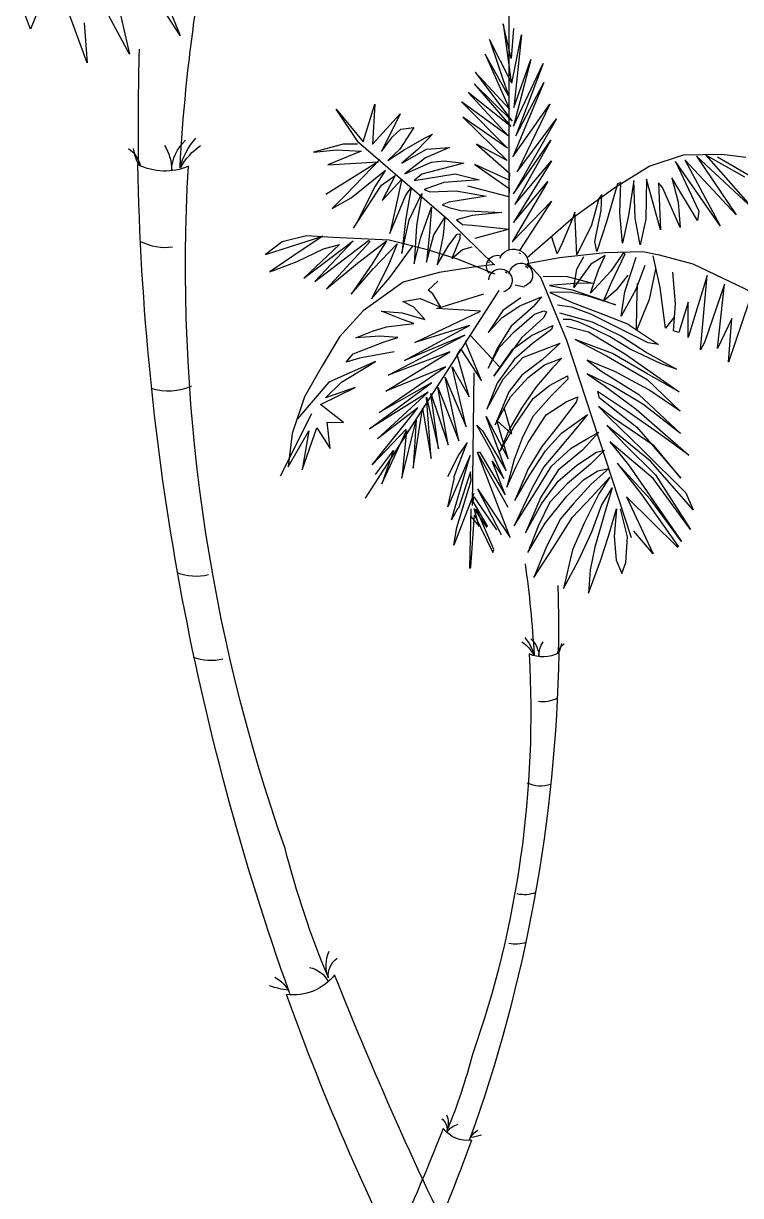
# Model space of a CAD drawing. Header units: inches. Extents: x 17 to 458, y 103 to 566.
# Drawn here: x 383.12 to 389.55, y 232.41 to 242.91 of the extents above; entities that cross this region are included whole.
import ezdxf

# ---------------------------------------------------------------- set-up
doc = ezdxf.new("R2010")
doc.units = ezdxf.units.IN
doc.header["$MEASUREMENT"] = 0
for name, color, linetype in [('PLANT', 100, 'Continuous'), ('TILE', 12, 'Continuous'), ('TREE', 94, 'Continuous')]:
    doc.layers.add(name, color=color, linetype=linetype)

# ---------------------------------------------------------------- blocks, each defined once
blk = doc.blocks.new('A$C6227582D')
at = {"layer": 'TREE'}
for p, q in [((3.1367, 5.8696), (3.0442, 5.6415)), ((3.0442, 5.6415), (3.1827, 5.8559)), ((3.3234, 5.8406), (3.2598, 5.5619)), ((1.644, 5.7795), (1.6446, 4.7287)), ((3.2598, 5.5619), (3.3683, 5.7631)), ((3.4404, 5.526), (3.5269, 5.761)), ((3.6418, 5.7675), (3.6812, 5.6689)), ((3.6812, 5.6689), (3.7116, 5.7491)), ((3.453, 5.6954), (3.4404, 5.526)), ((1.6312, 5.4392), (1.5904, 5.6453)), ((1.5904, 5.6453), (1.6226, 5.3356)), ((1.6244, 5.6721), (1.6344, 5.5437)), ((1.6344, 5.5437), (1.6689, 5.6912)), ((1.6689, 5.6912), (1.6349, 5.4429)), ((1.6349, 5.4429), (1.7271, 5.6245)), ((1.7271, 5.6245), (1.6454, 5.3844)), ((1.7448, 5.5624), (1.6419, 5.3274)), ((1.6454, 5.3844), (1.7448, 5.5624)), ((1.6248, 5.2553), (1.499, 5.5223)), ((1.499, 5.5223), (1.6142, 5.2143)), ((1.6226, 5.3356), (1.5504, 5.5392)), ((1.5504, 5.5392), (1.6248, 5.2553)), ((1.7878, 5.4864), (1.6297, 5.2769)), ((1.6419, 5.3274), (1.7878, 5.4864)), ((1.6142, 5.2143), (1.495, 5.4413)), ((1.495, 5.4413), (1.6282, 5.1246)), ((1.6297, 5.2769), (1.7917, 5.4356)), ((1.7917, 5.4356), (1.6361, 5.2543)), ((1.6361, 5.2543), (1.8171, 5.3986)), ((1.8171, 5.3986), (1.6474, 5.2149)), ((1.6282, 5.1246), (1.47, 5.3494)), ((1.47, 5.3494), (1.6089, 5.0617)), ((1.6474, 5.2149), (1.8455, 5.3599)), ((1.8455, 5.3599), (1.6509, 5.1624)), ((2.265, 5.1891), (2.2152, 5.3498)), ((2.2152, 5.3498), (2.2251, 5.1791)), ((1.6509, 5.1624), (1.8404, 5.2933)), ((1.8404, 5.2933), (1.6521, 5.1091)), ((2.2251, 5.1791), (2.1076, 5.3086)), ((2.1076, 5.3086), (2.1862, 5.1481)), ((2.3793, 5.3286), (2.265, 5.1891)), ((2.2848, 5.1861), (2.3793, 5.3286)), ((1.6089, 5.0617), (1.4419, 5.2873)), ((1.4419, 5.2873), (1.6244, 4.9676)), ((2.1045, 5.2425), (2.0488, 5.2493)), ((2.0488, 5.2493), (2.1094, 5.1571)), ((1.6244, 4.9676), (1.4663, 5.1963)), ((1.4663, 5.1963), (1.6193, 4.9224)), ((2.0033, 5.2046), (1.969, 5.2214)), ((1.969, 5.2214), (2.0325, 5.1565)), ((2.0902, 5.1554), (2.0033, 5.2046)), ((2.1397, 5.21), (2.1045, 5.2425)), ((2.1862, 5.1481), (2.1397, 5.21)), ((1.7821, 5.1784), (1.6422, 5.0559)), ((1.6521, 5.1091), (1.7821, 5.1784)), ((1.9946, 5.1582), (1.8976, 5.1652)), ((1.8976, 5.1652), (1.9994, 5.1201)), ((1.9005, 4.8541), (2.2848, 5.1861)), ((2.1002, 5.0981), (1.9946, 5.1582)), ((2.0325, 5.1565), (2.1002, 5.0981)), ((2.16, 5.1091), (2.0902, 5.1554)), ((2.1094, 5.1571), (2.16, 5.1091)), ((2.3791, 5.1544), (2.2731, 5.1486)), ((2.2731, 5.1486), (2.4151, 5.0913)), ((2.2897, 5.1793), (2.3496, 5.1789)), ((2.3496, 5.1789), (2.4769, 5.1452)), ((2.4769, 5.1452), (2.3791, 5.1544)), ((0.7559, 5.1245), (0.5831, 5.0243)), ((0.8056, 5.132), (0.6058, 4.9053)), ((0.6058, 4.9053), (0.8452, 5.1284)), ((0.7378, 5.1367), (0.6355, 5.1233)), ((0.6391, 5.0389), (0.8056, 5.132)), ((0.8452, 5.1284), (0.6766, 4.8778)), ((0.6766, 4.8778), (0.8947, 5.1119)), ((0.9005, 5.1339), (0.7378, 5.1367)), ((0.8947, 5.1119), (0.745, 4.8317)), ((0.745, 4.8317), (0.9355, 5.1052)), ((0.9355, 5.1052), (0.8354, 4.8932)), ((1.0468, 5.0855), (0.9005, 5.1339)), ((1.6193, 4.9224), (1.4625, 5.1075)), ((1.4625, 5.1075), (1.6251, 4.8448)), ((1.92, 5.1083), (1.8365, 5.0979)), ((1.8365, 5.0979), (2.0148, 5.0508)), ((1.9743, 5.1024), (1.92, 5.1083)), ((2.0877, 5.0525), (1.9743, 5.1024)), ((1.9994, 5.1201), (2.0877, 5.0525)), ((2.1934, 5.1133), (2.3392, 4.9627)), ((2.4151, 5.0913), (2.2017, 5.1037)), ((2.2017, 5.1037), (2.4243, 4.9651)), ((1.193, 4.9948), (1.0468, 5.0855)), ((1.6422, 5.0559), (1.6427, 5.0262)), ((1.6427, 5.0262), (1.7897, 5.0926)), ((1.7897, 5.0926), (1.6437, 4.9907)), ((1.8738, 5.0523), (1.7702, 5.0275)), ((2.0481, 5.0237), (1.8738, 5.0523)), ((2.0148, 5.0508), (2.0481, 5.0237)), ((2.1285, 5.0458), (2.1845, 4.9395)), ((2.1868, 5.004), (2.1285, 5.0458)), ((2.1705, 5.0679), (2.2133, 4.9994)), ((2.3163, 4.9497), (2.1705, 5.0679)), ((0.8406, 4.8541), (0.9498, 5.0356)), ((0.9144, 4.8238), (0.9908, 4.9938)), ((0.9498, 5.0356), (0.923, 4.9313)), ((0.9908, 4.9938), (1.007, 5.0144)), ((0.999, 4.8136), (1.0578, 5.0296)), ((1.007, 5.0144), (0.999, 4.8136)), ((1.0578, 5.0296), (1.061, 4.8601)), ((1.107, 4.8638), (1.1122, 5.0238)), ((1.1122, 5.0238), (1.1353, 4.8751)), ((1.1672, 5.0157), (1.1814, 5.0107)), ((1.1725, 4.8867), (1.1672, 5.0157)), ((1.1814, 5.0107), (1.2278, 4.8527)), ((1.3691, 4.8684), (1.193, 4.9948)), ((1.6251, 4.8448), (1.4791, 5.0202)), ((1.4791, 5.0202), (1.6302, 4.7631)), ((1.6452, 4.955), (1.8196, 5)), ((1.7702, 5.0275), (1.9215, 5.0157)), ((1.9215, 5.0157), (2.005, 4.9862)), ((2.0841, 4.9592), (2.0607, 4.9947)), ((2.0607, 4.9947), (2.085, 4.8539)), ((2.1845, 4.9395), (2.1007, 5.0297)), ((2.1007, 5.0297), (2.1516, 4.7987)), ((2.3054, 4.8215), (2.1868, 5.004)), ((2.2133, 4.9994), (2.2953, 4.839)), ((1.2484, 4.9644), (1.2617, 4.9477)), ((1.2514, 4.8958), (1.2484, 4.9644)), ((1.2617, 4.9477), (1.2932, 4.8333)), ((1.6437, 4.9907), (1.6452, 4.955)), ((1.8689, 4.9799), (1.7413, 4.9576)), ((1.7413, 4.9576), (1.8996, 4.932)), ((1.9814, 4.9755), (1.8689, 4.9799)), ((2.005, 4.9862), (1.9814, 4.9755)), ((2.0691, 4.8569), (2.015, 4.9688)), ((2.015, 4.9688), (2.0382, 4.8312)), ((2.1516, 4.7987), (2.0841, 4.9592)), ((2.3964, 4.9056), (2.3163, 4.9497)), ((2.3392, 4.9627), (2.3964, 4.9056)), ((0.923, 4.9313), (0.9144, 4.8238)), ((1.2785, 4.7645), (1.2514, 4.8958)), ((1.6302, 4.7631), (1.4628, 4.9359)), ((1.4628, 4.9359), (1.5992, 4.7266)), ((1.8483, 4.8966), (1.675, 4.8872)), ((1.8999, 4.9097), (1.8483, 4.8966)), ((1.8996, 4.932), (1.9283, 4.921)), ((1.9283, 4.921), (1.8999, 4.9097)), ((2.0187, 4.7834), (1.9732, 4.9104)), ((1.9732, 4.9104), (1.9843, 4.7863)), ((0.8354, 4.8932), (0.8406, 4.8541)), ((1.061, 4.8601), (1.0857, 4.7508)), ((1.0857, 4.7508), (1.107, 4.8638)), ((1.1353, 4.8751), (1.1606, 4.7571)), ((1.1606, 4.7571), (1.1725, 4.8867)), ((1.2278, 4.8527), (1.27, 4.7217)), ((1.3545, 4.7079), (1.3634, 4.8888)), ((1.3634, 4.8888), (1.3752, 4.8581)), ((1.5666, 4.6961), (1.3691, 4.8684)), ((1.3752, 4.8581), (1.4167, 4.7606)), ((1.675, 4.8872), (1.8001, 4.8748)), ((1.7051, 4.6635), (1.9005, 4.8541)), ((1.8001, 4.8748), (1.867, 4.8573)), ((1.867, 4.8573), (1.8421, 4.8361)), ((1.9633, 4.7925), (1.9176, 4.8661)), ((1.9176, 4.8661), (1.9249, 4.7915)), ((2.1003, 4.7136), (2.0691, 4.8569)), ((2.085, 4.8539), (2.1003, 4.7136)), ((1.2932, 4.8333), (1.3545, 4.7079)), ((1.8005, 4.834), (1.6435, 4.8175)), ((1.6435, 4.8175), (1.7897, 4.7766)), ((1.8421, 4.8361), (1.8005, 4.834)), ((1.8535, 4.7964), (1.8534, 4.7754)), ((1.8652, 4.7955), (1.8535, 4.7964)), ((1.9002, 4.7481), (1.8652, 4.7955)), ((2.0382, 4.8312), (2.0476, 4.6692)), ((1.27, 4.7217), (1.2785, 4.7645)), ((1.4167, 4.7606), (1.439, 4.7112)), ((1.439, 4.7112), (1.4616, 4.7827)), ((1.8534, 4.7754), (1.8877, 4.6914)), ((1.9493, 4.6646), (1.9002, 4.7481)), ((1.9249, 4.7915), (1.9493, 4.6646)), ((1.9955, 4.6758), (1.9633, 4.7925)), ((1.9843, 4.7863), (1.9955, 4.6758)), ((1.9905, 4.7288), (2.1542, 4.77)), ((2.0476, 4.6692), (2.0187, 4.7834)), ((2.1512, 4.6108), (2.0515, 4.7466)), ((2.1199, 4.7542), (2.1594, 4.6585)), ((2.2217, 4.648), (2.1199, 4.7542)), ((2.1542, 4.77), (2.3926, 4.7813)), ((2.166, 4.7678), (2.227, 4.6686)), ((2.2889, 4.6725), (2.166, 4.7678)), ((2.2418, 4.7684), (2.2344, 4.7643)), ((2.2344, 4.7643), (2.421, 4.562)), ((2.4705, 4.5942), (2.2418, 4.7684)), ((2.5178, 4.6083), (2.3079, 4.7676)), ((2.3079, 4.7676), (2.4705, 4.5942)), ((2.4334, 4.733), (2.3656, 4.7519)), ((2.3656, 4.7519), (2.5178, 4.6083)), ((2.3926, 4.7813), (2.506, 4.7886)), ((2.4369, 4.7868), (2.5291, 4.7256)), ((2.6806, 4.7089), (2.4369, 4.7868)), ((2.506, 4.7886), (2.6093, 4.7636)), ((2.6093, 4.7636), (2.6806, 4.7089)), ((1.0039, 4.7072), (0.8617, 4.6685)), ((1.0004, 4.5678), (1.0299, 4.7039)), ((1.0735, 4.7216), (1.0039, 4.7072)), ((1.2344, 4.7168), (1.0735, 4.7216)), ((1.1507, 4.5506), (1.103, 4.6971)), ((1.1491, 4.7118), (1.158, 4.7149)), ((1.2069, 4.5891), (1.1491, 4.7118)), ((1.158, 4.7149), (1.2109, 4.6378)), ((1.4282, 4.6964), (1.2344, 4.7168)), ((1.2626, 4.6434), (1.2348, 4.7045)), ((1.2348, 4.7045), (1.2951, 4.6673)), ((1.3549, 4.6459), (1.3258, 4.7004)), ((1.5679, 4.67), (1.4282, 4.6964)), ((1.567, 4.6955), (1.5666, 4.6961)), ((1.5933, 4.7111), (1.601, 4.7143)), ((1.8418, 4.7301), (1.8004, 4.7419)), ((1.8877, 4.6914), (1.8418, 4.7301)), ((1.8635, 4.6894), (1.9905, 4.7288)), ((2.5454, 4.679), (2.4334, 4.733)), ((2.5291, 4.7256), (2.6617, 4.6351)), ((0.8617, 4.6685), (0.4416, 4.4683)), ((1.0204, 4.6458), (1.0467, 4.5168)), ((1.0653, 4.6626), (1.1036, 4.5605)), ((1.2951, 4.6673), (1.3671, 4.568)), ((1.3671, 4.568), (1.3549, 4.6459)), ((1.5422, 4.6477), (1.5088, 4.6112)), ((1.5586, 4.6649), (1.5422, 4.6477)), ((1.5677, 4.6697), (1.5586, 4.6649)), ((1.562, 4.6508), (1.5734, 4.6578)), ((1.7033, 4.6253), (1.8635, 4.6894)), ((1.7043, 4.6667), (1.7948, 4.6554)), ((1.7277, 4.6777), (1.7308, 4.6718)), ((1.7948, 4.6554), (1.9409, 4.6318)), ((2.1594, 4.6585), (2.2293, 4.5198)), ((2.3153, 4.5399), (2.2217, 4.648)), ((2.227, 4.6686), (2.3153, 4.5399)), ((2.421, 4.562), (2.2889, 4.6725)), ((2.6617, 4.6351), (2.5454, 4.679)), ((0.8277, 4.3033), (0.7993, 4.6193)), ((0.7993, 4.6193), (0.8815, 4.3559)), ((0.9349, 4.499), (0.9462, 4.6334)), ((1.1385, 4.621), (1.1881, 4.5577)), ((1.2109, 4.6378), (1.2975, 4.5437)), ((1.2975, 4.5437), (1.2626, 4.6434)), ((1.3967, 4.6157), (1.2886, 4.5864)), ((1.4984, 4.6164), (1.3967, 4.6157)), ((1.3974, 4.3433), (1.5088, 4.6112)), ((1.6524, 4.6289), (1.6589, 4.6343)), ((1.9409, 4.6318), (2.0945, 4.591)), ((1.9883, 4.5574), (1.9476, 4.5954)), ((2.2293, 4.5198), (2.1512, 4.6108)), ((0.7564, 4.3082), (0.7261, 4.5827)), ((0.7261, 4.5827), (0.8107, 4.3337)), ((0.9772, 4.3954), (1.0004, 4.5678)), ((1.0999, 4.4856), (1.0963, 4.5853)), ((1.1036, 4.5605), (1.1658, 4.4465)), ((1.1658, 4.4465), (1.1507, 4.5506)), ((1.1881, 4.5577), (1.2419, 4.5104)), ((1.2419, 4.5104), (1.2069, 4.5891)), ((1.3754, 4.5585), (1.27, 4.5227)), ((1.2886, 4.5864), (1.3652, 4.5848)), ((1.3114, 4.5322), (1.3864, 4.5485)), ((1.3652, 4.5848), (1.471, 4.577)), ((1.4705, 4.547), (1.3744, 4.5045)), ((1.471, 4.577), (1.3754, 4.5585)), ((1.3864, 4.5485), (1.4705, 4.547)), ((1.5779, 4.5698), (1.6179, 4.5785)), ((2.2543, 3.6709), (1.6864, 4.5551)), ((1.9689, 4.5417), (1.9883, 4.5574)), ((2.0945, 4.591), (2.2642, 4.4687)), ((0.6227, 4.5053), (0.7097, 4.2496)), ((0.8815, 4.3559), (0.8812, 4.5062)), ((0.8812, 4.5062), (0.9213, 4.3773)), ((0.9439, 4.3838), (0.9349, 4.499)), ((1.0467, 4.5168), (1.1015, 4.3856)), ((1.1902, 4.4948), (1.3114, 4.5322)), ((1.27, 4.5227), (1.1902, 4.4948)), ((1.3744, 4.5045), (1.2438, 4.4552)), ((1.5973, 4.4903), (1.5051, 4.5292)), ((1.5051, 4.5292), (1.5404, 4.4854)), ((1.5931, 4.5237), (1.6701, 4.471)), ((1.9514, 4.4789), (1.7505, 4.5408)), ((1.934, 4.4848), (1.9689, 4.5417)), ((2.0217, 4.5218), (1.934, 4.4848)), ((2.0958, 4.509), (2.0217, 4.5218)), ((2.0494, 4.4853), (2.0958, 4.509)), ((1.1015, 4.3856), (1.0999, 4.4856)), ((1.2438, 4.4552), (1.1399, 4.4139)), ((1.1507, 4.3829), (1.295, 4.4543)), ((1.4287, 4.4602), (1.2903, 4.4218)), ((1.295, 4.4543), (1.3756, 4.4839)), ((1.3756, 4.4839), (1.4371, 4.493)), ((1.4951, 4.4695), (1.4843, 4.4647)), ((1.4843, 4.4647), (1.4951, 4.4411)), ((1.535, 4.4551), (1.4951, 4.4695)), ((1.6224, 4.3797), (1.535, 4.4551)), ((1.5404, 4.4854), (1.634, 4.4037)), ((1.6732, 4.4408), (1.5973, 4.4903)), ((1.6701, 4.471), (1.7332, 4.3761)), ((1.7656, 4.4679), (1.9514, 4.4789)), ((2.0443, 4.3346), (1.7656, 4.4679)), ((2.0024, 4.4316), (2.0494, 4.4853)), ((2.0993, 4.4605), (2.0024, 4.4316)), ((2.1864, 4.4675), (2.0993, 4.4605)), ((2.1021, 4.4341), (2.1864, 4.4675)), ((2.2642, 4.4687), (2.3653, 4.3584)), ((0.7097, 4.2496), (0.6953, 4.4362)), ((0.6953, 4.4362), (0.7564, 4.3082)), ((0.9408, 4.4424), (0.9772, 4.3954)), ((1.1399, 4.4139), (1.0067, 4.3251)), ((1.2903, 4.4218), (1.1646, 4.3614)), ((1.2161, 4.3595), (1.2981, 4.3996)), ((1.2981, 4.3996), (1.3467, 4.4201)), ((1.3997, 4.4038), (1.3051, 4.3796)), ((1.3467, 4.4201), (1.3825, 4.4316)), ((1.3825, 4.4316), (1.4135, 4.4325)), ((1.4574, 4.4066), (1.4632, 4.3898)), ((1.5477, 4.3646), (1.4574, 4.4066)), ((1.4951, 4.4411), (1.59, 4.3545)), ((1.634, 4.4037), (1.6948, 4.308)), ((1.7332, 4.3761), (1.6732, 4.4408)), ((2.0891, 4.2578), (1.8124, 4.4058)), ((1.8124, 4.4058), (2.0443, 4.3346)), ((2.0492, 4.4145), (2.1021, 4.4341)), ((2.1661, 4.4006), (2.0492, 4.4145)), ((2.2247, 4.3824), (2.1661, 4.4006)), ((0.9213, 4.3773), (0.9439, 4.3838)), ((1.0512, 4.3331), (1.1507, 4.3829)), ((1.1646, 4.3614), (1.0553, 4.2898)), ((1.1272, 4.305), (1.2161, 4.3595)), ((1.3051, 4.3796), (1.1478, 4.2845)), ((1.2028, 4.2877), (1.3614, 4.3467)), ((1.3614, 4.3467), (1.2287, 4.2779)), ((1.4632, 4.3898), (1.5439, 4.3299)), ((1.6271, 4.3053), (1.5477, 4.3646)), ((1.59, 4.3545), (1.7084, 4.1908)), ((1.685, 4.3145), (1.6224, 4.3797)), ((1.8081, 4.3644), (1.6856, 4.2323)), ((1.8287, 4.3351), (1.8081, 4.3644)), ((2.1587, 4.1944), (1.8325, 4.3649)), ((1.8325, 4.3649), (2.0891, 4.2578)), ((2.1174, 4.3548), (2.1939, 4.3606)), ((2.1759, 4.3369), (2.1174, 4.3548)), ((2.1939, 4.3606), (2.2958, 4.3539)), ((2.2958, 4.3539), (2.2247, 4.3824)), ((2.3653, 4.3584), (2.4397, 4.234)), ((0.8107, 4.3337), (0.8277, 4.3033)), ((0.9953, 4.2439), (1.1272, 4.305)), ((1.0067, 4.3251), (1.0512, 4.3331)), ((1.1216, 3.5015), (1.3974, 4.3433)), ((1.4927, 4.3056), (1.4265, 4.3311)), ((1.4265, 4.3311), (1.5033, 4.2609)), ((1.5855, 4.2708), (1.4927, 4.3056)), ((1.5439, 4.3299), (1.6213, 4.261)), ((1.7084, 4.1908), (1.6271, 4.3053)), ((1.7323, 4.2251), (1.685, 4.3145)), ((1.6948, 4.308), (1.7323, 4.2251)), ((1.7608, 4.1705), (1.8287, 4.3351)), ((1.8488, 4.3057), (1.7608, 4.1705)), ((1.8652, 4.281), (1.8488, 4.3057)), ((2.1325, 4.2944), (2.2799, 4.2673)), ((2.3081, 4.2861), (2.1759, 4.3369)), ((1.1478, 4.2845), (0.919, 4.1238)), ((1.0553, 4.2898), (0.9305, 4.2199)), ((1.2287, 4.2779), (1.0552, 4.1764)), ((1.0595, 4.2028), (1.2028, 4.2877)), ((1.1925, 4.2105), (1.3112, 4.2584)), ((1.3112, 4.2584), (1.2524, 4.213)), ((1.492, 4.2395), (1.419, 4.2673)), ((1.419, 4.2673), (1.4582, 4.2263)), ((1.5033, 4.2609), (1.5896, 4.1951)), ((1.6694, 4.1772), (1.5855, 4.2708)), ((1.6213, 4.261), (1.694, 4.1609)), ((1.8136, 4.1024), (1.8652, 4.281)), ((2.1686, 4.127), (1.8963, 4.2941)), ((1.8963, 4.2941), (2.1587, 4.1944)), ((2.3577, 4.1656), (2.2128, 4.2528)), ((2.2128, 4.2528), (2.4118, 4.1645)), ((2.2799, 4.2673), (2.338, 4.2504)), ((2.338, 4.2504), (2.3081, 4.2861)), ((0.919, 4.1238), (1.0595, 4.2028)), ((0.9305, 4.2199), (0.9953, 4.2439)), ((1.049, 4.133), (1.1925, 4.2105)), ((1.2524, 4.213), (1.0913, 4.1119)), ((1.2041, 4.1488), (1.3103, 4.2009)), ((1.3103, 4.2009), (1.2392, 4.1512)), ((1.4582, 4.2263), (1.5288, 4.1454)), ((1.5624, 4.1846), (1.492, 4.2395)), ((1.5896, 4.1951), (1.6444, 4.1237)), ((1.7986, 3.6391), (1.7921, 4.2055)), ((1.8856, 4.2309), (1.8136, 4.1024)), ((1.8266, 3.9742), (1.8856, 4.2309)), ((2.1971, 4.0361), (1.9141, 4.2308)), ((1.9141, 4.2308), (2.1686, 4.127)), ((2.4397, 4.234), (2.5142, 4.1033)), ((1.0552, 4.1764), (0.9144, 4.0411)), ((1.0733, 4.0707), (1.2041, 4.1488)), ((1.2392, 4.1512), (1.103, 4.0498)), ((1.3943, 4.1915), (1.3931, 4.1776)), ((1.3931, 4.1776), (1.4634, 4.1077)), ((1.4707, 4.1511), (1.3943, 4.1915)), ((1.5414, 4.0951), (1.4707, 4.1511)), ((1.5288, 4.1454), (1.5907, 4.0537)), ((1.637, 4.1022), (1.5624, 4.1846)), ((1.738, 4.0494), (1.6694, 4.1772)), ((1.694, 4.1609), (1.738, 4.0494)), ((1.9154, 4.1867), (1.8266, 3.9742)), ((1.8581, 3.9154), (1.9154, 4.1867)), ((2.2375, 3.9657), (1.9742, 4.1628)), ((1.9742, 4.1628), (2.1971, 4.0361)), ((2.4251, 4.0981), (2.3577, 4.1656)), ((2.4118, 4.1645), (2.545, 4.0082)), ((1.0913, 4.1119), (0.9138, 3.9464)), ((0.9144, 4.0411), (1.049, 4.133)), ((1.2615, 4.1017), (1.0996, 3.974)), ((1.1388, 4.04), (1.2673, 4.1247)), ((1.2673, 4.1247), (1.2615, 4.1017)), ((1.3506, 4.103), (1.3574, 4.0805)), ((1.4007, 4.0807), (1.3506, 4.103)), ((1.4634, 4.1077), (1.542, 4.0182)), ((1.6206, 3.9785), (1.5414, 4.0951)), ((1.7024, 3.9833), (1.637, 4.1022)), ((1.6444, 4.1237), (1.7024, 3.9833)), ((1.9466, 4.1444), (1.8581, 3.9154)), ((1.903, 3.8982), (1.9466, 4.1444)), ((1.9774, 4.1173), (1.903, 3.8982)), ((1.9443, 3.8807), (1.9774, 4.1173)), ((1.995, 4.1018), (1.9443, 3.8807)), ((1.9751, 3.84), (1.995, 4.1018)), ((2.2034, 3.9238), (1.9875, 4.1226)), ((1.9875, 4.1226), (2.2375, 3.9657)), ((2.4464, 4.0697), (2.2987, 4.1424)), ((2.2987, 4.1424), (2.4251, 4.0981)), ((2.5142, 4.1033), (2.5667, 3.9461)), ((1.103, 4.0498), (0.8778, 3.8542)), ((0.9138, 3.9464), (1.0733, 4.0707)), ((1.1982, 4.0124), (1.2623, 4.0608)), ((1.2623, 4.0608), (1.2171, 4.0151)), ((1.3574, 4.0805), (1.4324, 3.9799)), ((1.486, 4.026), (1.4007, 4.0807)), ((1.5907, 4.0537), (1.6431, 3.964)), ((1.6322, 3.9442), (1.6631, 4.0509)), ((2.012, 4.0527), (1.9751, 3.84)), ((2.0523, 3.7993), (2.012, 4.0527)), ((2.227, 3.8129), (2.0326, 4.0562)), ((2.0326, 4.0562), (2.2034, 3.9238)), ((2.3485, 3.9928), (2.4464, 4.0697)), ((1.0068, 3.9479), (1.1388, 4.04)), ((1.0258, 3.8935), (1.1982, 4.0124)), ((1.2171, 4.0151), (1.0761, 3.8777)), ((1.4197, 3.9481), (1.3101, 4.0267)), ((1.3101, 4.0267), (1.3598, 3.9669)), ((1.562, 3.9082), (1.486, 4.026)), ((1.542, 4.0182), (1.5881, 3.9259)), ((1.695, 4.0024), (1.6322, 3.9442)), ((1.7407, 4.0183), (1.6478, 3.8387)), ((1.6478, 3.8387), (1.695, 4.0024)), ((1.656, 3.7868), (1.7407, 4.0183)), ((2.1007, 3.7566), (2.0399, 4.0028)), ((2.0399, 4.0028), (2.0523, 3.7993)), ((2.4853, 4.0296), (2.6178, 3.7646)), ((0.8778, 3.8542), (1.0068, 3.9479)), ((1.0996, 3.974), (0.9119, 3.7566)), ((1.0412, 3.8281), (1.2266, 3.9811)), ((1.2266, 3.9811), (1.1486, 3.898)), ((1.3099, 3.9246), (1.2615, 3.9524)), ((1.2615, 3.9524), (1.3309, 3.8747)), ((1.3598, 3.9669), (1.4332, 3.8781)), ((1.4884, 3.8726), (1.4197, 3.9481)), ((1.4324, 3.9799), (1.5042, 3.8916)), ((1.6854, 3.8643), (1.6206, 3.9785)), ((1.6431, 3.964), (1.6854, 3.8643)), ((1.7568, 3.9579), (1.656, 3.7868)), ((1.719, 3.87), (1.7805, 3.9825)), ((1.7805, 3.9825), (1.7568, 3.9579)), ((2.1857, 3.7319), (2.0803, 3.9592)), ((2.0803, 3.9592), (2.1007, 3.7566)), ((2.0813, 3.9644), (2.227, 3.8129)), ((2.4176, 3.9945), (2.3485, 3.9928)), ((2.4059, 3.8824), (2.4176, 3.9945)), ((2.4623, 3.9704), (2.4059, 3.8824)), ((2.5246, 3.792), (2.4623, 3.9704)), ((2.4957, 3.9572), (2.5246, 3.792)), ((2.5841, 3.804), (2.4957, 3.9572)), ((2.5667, 3.9461), (2.5841, 3.804)), ((1.1486, 3.898), (1.02, 3.7709)), ((1.0306, 3.7548), (1.2138, 3.9109)), ((1.2138, 3.9109), (1.1348, 3.8136)), ((1.3789, 3.884), (1.3099, 3.9246)), ((1.6139, 3.8055), (1.562, 3.9082)), ((1.5881, 3.9259), (1.6221, 3.8358)), ((1.877, 3.7635), (1.8214, 3.9083)), ((1.8214, 3.9083), (1.8568, 3.857)), ((1.0761, 3.8777), (0.8904, 3.6933)), ((0.9119, 3.7566), (1.0258, 3.8935)), ((1.2716, 3.8664), (1.2375, 3.8755)), ((1.2375, 3.8755), (1.2969, 3.8155)), ((1.3553, 3.8121), (1.2716, 3.8664)), ((1.3309, 3.8747), (1.4351, 3.7903)), ((1.4629, 3.8075), (1.3789, 3.884)), ((1.4332, 3.8781), (1.4951, 3.8038)), ((1.558, 3.7661), (1.4884, 3.8726)), ((1.5042, 3.8916), (1.5623, 3.7964)), ((1.6395, 3.5027), (1.7777, 3.8656)), ((1.6472, 3.6309), (1.7777, 3.8656)), ((1.7695, 3.8678), (1.6605, 3.6853)), ((1.6662, 3.7545), (1.719, 3.87)), ((1.7777, 3.8656), (1.7695, 3.8678)), ((1.8894, 3.5788), (1.8086, 3.8526)), ((1.8086, 3.8526), (1.9049, 3.634)), ((1.8568, 3.857), (1.9062, 3.7624)), ((2.2128, 3.772), (2.1351, 3.8746)), ((2.1351, 3.8746), (2.1857, 3.7319)), ((0.8597, 3.6214), (1.0412, 3.8281)), ((1.1348, 3.8136), (0.9092, 3.487)), ((1.0398, 3.6645), (1.1832, 3.8206)), ((1.1832, 3.8206), (1.0786, 3.6855)), ((1.2659, 3.7873), (1.2184, 3.798)), ((1.2184, 3.798), (1.2944, 3.7301)), ((1.2969, 3.8155), (1.3958, 3.7318)), ((1.4343, 3.7427), (1.3553, 3.8121)), ((1.5293, 3.6988), (1.4629, 3.8075)), ((1.4951, 3.8038), (1.5447, 3.7156)), ((1.5623, 3.7964), (1.6197, 3.6608)), ((1.6533, 3.7184), (1.6139, 3.8055)), ((1.6221, 3.8358), (1.6533, 3.7184)), ((1.6605, 3.6853), (1.7149, 3.8288)), ((1.7149, 3.8288), (1.6662, 3.7545)), ((1.02, 3.7709), (0.8704, 3.537)), ((0.8704, 3.537), (1.0306, 3.7548)), ((1.2925, 3.6757), (1.2142, 3.7603)), ((1.2142, 3.7603), (1.2613, 3.6897)), ((1.3266, 3.7488), (1.2659, 3.7873)), ((1.3969, 3.6788), (1.3266, 3.7488)), ((1.4351, 3.7903), (1.509, 3.6754)), ((1.6197, 3.6608), (1.558, 3.7661)), ((1.8047, 3.7457), (1.8081, 3.7828)), ((1.8661, 3.5457), (1.8047, 3.7457)), ((1.8081, 3.7828), (1.859, 3.6282)), ((1.8777, 3.7514), (1.877, 3.7635)), ((1.9049, 3.634), (1.8777, 3.7514)), ((1.2502, 3.64), (1.2052, 3.7149)), ((1.2052, 3.7149), (1.2358, 3.6101)), ((1.2944, 3.7301), (1.3659, 3.6506)), ((1.3958, 3.7318), (1.4702, 3.6543)), ((1.5052, 3.6467), (1.4343, 3.7427)), ((1.6225, 3.5533), (1.5293, 3.6988)), ((1.5447, 3.7156), (1.6225, 3.5533)), ((1.7781, 3.7112), (1.6395, 3.5027)), ((1.7781, 3.7112), (1.6772, 3.5156)), ((0.8904, 3.6933), (0.8597, 3.6214)), ((0.9092, 3.487), (1.0398, 3.6645)), ((1.0786, 3.6855), (0.9226, 3.4629)), ((0.9246, 3.4607), (1.1439, 3.6763)), ((1.1439, 3.6763), (1.0298, 3.4334)), ((1.2613, 3.6897), (1.323, 3.567)), ((1.3731, 3.5905), (1.2925, 3.6757)), ((1.3659, 3.6506), (1.4246, 3.5826)), ((1.4893, 3.564), (1.3969, 3.6788)), ((1.4702, 3.6543), (1.5201, 3.5513)), ((1.5735, 3.5227), (1.5052, 3.6467)), ((1.509, 3.6754), (1.5735, 3.5227)), ((1.7939, 3.6769), (1.6965, 3.5358)), ((1.7356, 3.552), (1.796, 3.6567)), ((1.796, 3.6567), (1.7939, 3.6769)), ((1.7941, 3.6908), (1.8795, 3.4714)), ((1.1389, 3.5061), (1.1694, 3.6252)), ((1.2198, 3.5095), (1.1855, 3.6259)), ((1.1855, 3.6259), (1.1956, 3.5075)), ((1.2358, 3.6101), (1.2787, 3.4619)), ((1.2908, 3.5269), (1.2502, 3.64)), ((1.7084, 3.4519), (1.7827, 3.6236)), ((1.7909, 3.6001), (1.7126, 3.4398)), ((1.792, 3.6254), (1.7397, 3.5474)), ((1.7709, 3.5508), (1.792, 3.6254)), ((1.8059, 3.3765), (1.7909, 3.6001)), ((1.8059, 3.6253), (1.8122, 3.3726)), ((1.859, 3.6282), (1.8637, 3.6259)), ((1.8637, 3.6259), (1.8894, 3.5788)), ((1.323, 3.567), (1.3738, 3.4504)), ((1.4563, 3.4593), (1.3731, 3.5905)), ((1.4246, 3.5826), (1.4833, 3.4674)), ((1.5641, 3.4398), (1.4893, 3.564)), ((1.5201, 3.5513), (1.5641, 3.4398)), ((1.7397, 3.5474), (1.7356, 3.552)), ((1.8059, 3.5929), (1.7709, 3.5508)), ((1.8795, 3.4714), (1.8661, 3.5457)), ((1.0298, 3.4334), (1.1123, 3.5302)), ((1.1459, 3.3966), (1.1389, 3.5061)), ((1.1956, 3.5075), (1.1869, 3.4074)), ((1.2543, 3.4036), (1.2198, 3.5095)), ((1.3474, 3.4049), (1.2908, 3.5269)), ((1.2787, 3.4619), (1.2977, 3.3651)), ((1.3738, 3.4504), (1.4111, 3.2868)), ((1.5376, 3.3335), (1.4563, 3.4593)), ((1.4833, 3.4674), (1.5376, 3.3335)), ((1.7126, 3.4398), (1.7084, 3.4519)), ((1.1638, 3.3496), (1.1459, 3.3966)), ((1.1869, 3.4074), (1.1638, 3.3496)), ((1.3051, 3.2657), (1.2543, 3.4036)), ((1.4111, 3.2868), (1.3474, 3.4049)), ((1.2977, 3.3651), (1.3051, 3.2657)), ((1.8122, 3.3726), (1.8059, 3.3765))]:
    blk.add_line(p, q, dxfattribs=at)
for centre, radius, start, end in [((-4.3833, 4.6793), 7.4389, 3.08554, 8.19908), ((-7.8048, 5.2693), 11.0268, 359.06895, 1.63123), ((2.743, 4.9971), 0.3125, 14.9151, 41.4567), ((2.9057, 5.0647), 0.1746, 0.4796, 48.4603), ((2.8059, 4.9518), 0.2682, 28.34, 55.7097), ((3.2697, 5.0696), 0.1895, 146.6876, 181.0316), ((3.3258, 5.0649), 0.1134, 122.8008, 167.8205), ((2.9558, 5.2132), 0.2921, 335.3535, 349.6095), ((-7.794, 5.2848), 11.0196, 340.24827, 358.99764), ((-4.432, 4.6564), 7.4534, 340.58538, 3.29918), ((3.1095, 5.312), 0.2479, 246.098, 297.4722), ((3.1068, 4.9647), 0.2269, 262.4075, 297.3512), ((1.6247, 4.6679), 0.064, 23.2009, 190.3905), ((1.6923, 4.6588), 0.0471, 320.3561, 107.859), ((1.5931, 4.6221), 0.0498, 4.0734, 254.6165), ((1.6802, 4.5979), 0.0498, 4.0734, 254.6165), ((3.0938, 4.3534), 0.2269, 244.5203, 288.8597), ((5.8969, 2.7688), 4.366, 171.8009, 176.9145), ((2.9749, 3.5647), 0.2269, 256.8181, 291.3672), ((7.905, 3.115), 6.4717, 178.36877, 180.93105), ((1.3723, 2.9951), 0.0665, 12.1795, 57.1992), ((1.5895, 3.0821), 0.1715, 190.3905, 204.6465), ((1.4052, 2.9978), 0.1112, 358.9684, 33.3124), ((1.6189, 2.995), 0.1024, 131.5397, 179.5204), ((1.7144, 2.9553), 0.1834, 138.5433, 165.0849), ((1.6774, 2.9287), 0.1574, 124.2903, 151.66), ((1.4993, 3.1401), 0.1455, 242.5278, 293.902), ((7.8986, 3.1241), 6.4675, 181.00236, 199.75173), ((5.9255, 2.7553), 4.3744, 176.7008, 199.4146), ((2.9118, 3.2063), 0.2269, 257.5561, 289.5515), ((1.5009, 2.9362), 0.1332, 242.6488, 277.5925), ((1.5085, 2.5775), 0.1332, 251.1403, 295.4797), ((-1.3914, 3.2071), 4.1193, 337.4527, 345.5455), ((1.5783, 2.1146), 0.1332, 248.6328, 283.1819), ((1.6153, 1.9042), 0.1332, 250.4485, 282.4439), ((2.3252, 1.6382), 0.0885, 353.0849, 55.1546), ((2.2748, 1.6805), 0.1481, 339.0506, 24.0787), ((2.5193, 1.554), 0.1206, 102.1672, 151.2456), ((-12.2688, 7.4363), 15.7595, 333.14602, 338.42306), ((2.5624, 1.7774), 0.2229, 217.8135, 277.5381), ((2.7066, 1.5057), 0.1406, 118.0398, 156.9493), ((-7.8044, 5.306), 11.0516, 332.70787, 340.16714), ((2.5554, 1.8836), 0.3096, 275.3839, 290.4016), ((4.1409, 1.9047), 2.4177, 194.4545, 202.5473), ((1.8457, 0.9345), 0.0708, 28.7544, 77.8328), ((1.9892, 1.0087), 0.0869, 155.9213, 200.9494), ((1.9596, 0.9839), 0.0519, 124.8454, 186.9151), ((1.8245, 1.128), 0.1817, 249.5984, 264.6161), ((1.7357, 0.9062), 0.0825, 23.0507, 61.9602), ((1.8204, 1.0656), 0.1308, 262.4619, 322.1865), ((10.5249, 4.3869), 9.2494, 201.57694, 206.85398), ((7.9047, 3.1366), 6.4862, 199.83286, 207.29213)]:
    blk.add_arc(centre, radius, start, end, dxfattribs=at)
blk = doc.blocks.new('A$C0C57033E')
at = {"layer": 'PLANT'}
blk.add_blockref('A$C6227582D', (0, 0), dxfattribs=at)
blk = doc.blocks.new('A$C43726D92')
at = {"layer": 'PLANT', "xscale": -1}
blk.add_blockref('A$C0C57033E', (5.664, 0), dxfattribs=at)

msp = doc.modelspace()

# ---------------------------------------------------------------- block references
at = {"layer": 'TILE', "lineweight": 0, "xscale": 2.104345709081144, "yscale": 2.104345709081144, "zscale": 2.104345709081144}
msp.add_blockref('A$C43726D92', (379.01562, 230.93343), dxfattribs=at)

doc.saveas('drawing.dxf')
